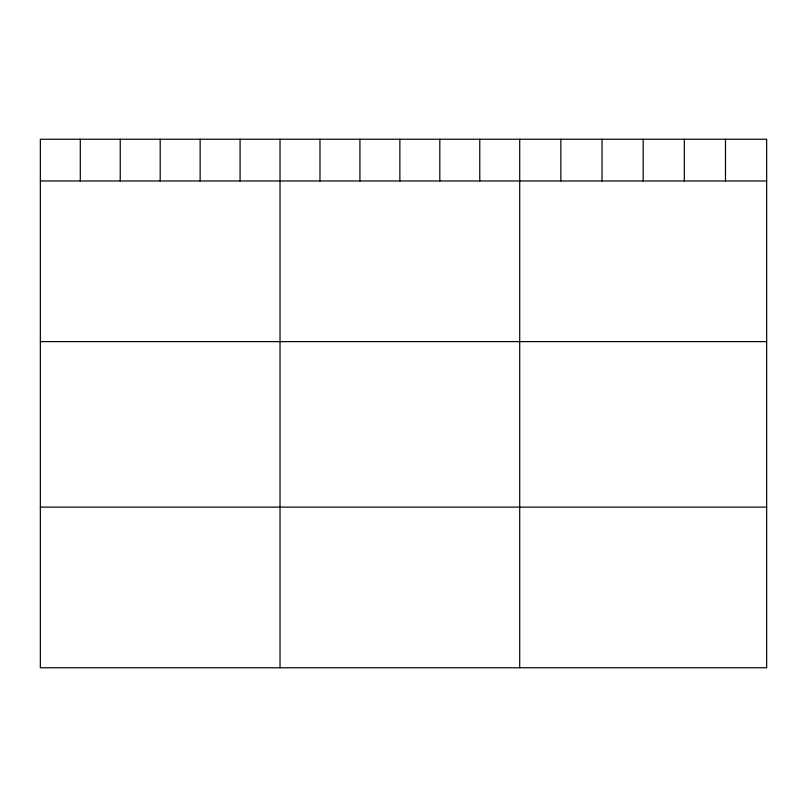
<?xml version="1.0" encoding="UTF-8"?>
<svg xmlns="http://www.w3.org/2000/svg" width="807" height="807" viewBox="0 0 807 807"><rect width="100%" height="100%" fill="white"/><g stroke="black" fill="none" stroke-linecap="round" stroke-linejoin="round"><path stroke-width="1.21" d="M766.65 180.97L766.65 667.762L40.35 667.762L40.35 139.238L766.65 139.238L766.65 180.97L40.35 180.97M40.35 341.613L766.65 341.613M40.35 507.119L766.65 507.119M725.493 139.238L725.493 180.97M684.336 139.238L684.336 180.97M643.179 139.238L643.179 180.97M602.022 139.238L602.022 180.97M560.865 139.238L560.865 180.97M519.708 139.238L519.708 667.762M479.762 139.238L479.762 180.97M439.815 139.238L439.815 180.97M399.868 139.238L399.868 180.97M359.922 139.238L359.922 180.97M319.976 139.238L319.976 180.97M280.029 139.238L280.029 667.762M240.083 139.238L240.083 180.97M200.136 139.238L200.136 180.97M160.19 139.238L160.19 180.97M120.243 139.238L120.243 180.97M80.296 139.238L80.296 180.97"/></g></svg>
